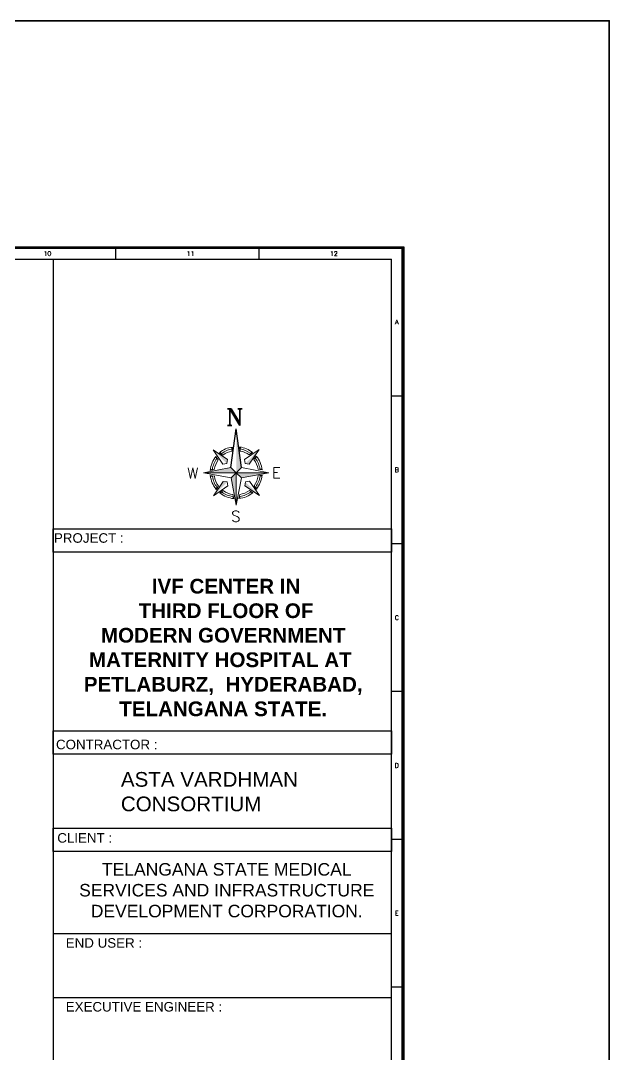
# Model space of a CAD drawing. Header units: millimetres. Extents: x 1448174 to 1599581, y -224422 to -106989.
# Drawn here: x 1496617 to 1514611, y -138602 to -106989 of the extents above; entities that cross this region are included whole.
import ezdxf
from ezdxf.enums import TextEntityAlignment as Align

# ---------------------------------------------------------------- set-up
doc = ezdxf.new("R2010")
doc.units = ezdxf.units.MM
doc.header["$LTSCALE"] = 600
doc.header["$MEASUREMENT"] = 0
doc.layers.add('AREA', color=193, linetype='Continuous', plot=False)
doc.layers.add('P-Wall', color=1, linetype='Continuous', lineweight=35)
for name, color, linetype in [('TEXT', 253, 'Continuous'), ('TITLE', 7, 'Continuous'), ('walls', 250, 'Continuous')]:
    doc.layers.add(name, color=color, linetype=linetype)
doc.styles.add('ARIAL', font='arial.ttf')
doc.styles.add('ROMANS', font='romans.shx')
doc.styles.add('RT', font='romant.shx')

# ---------------------------------------------------------------- blocks, each defined once
blk = doc.blocks.new('A$C66962185')
at = {"layer": 'TITLE', "color": 7}
for p, q in [((302.47, -140930.66), (302.47, -140928.36)), ((332.74, -140930.66), (332.74, -140928.36)), ((363, -140959.61), (360.7, -140959.61)), ((363, -140990.86), (360.7, -140990.86)), ((363, -141022.1), (360.7, -141022.1)), ((363, -141053.35), (360.7, -141053.35)), ((363, -141084.59), (360.7, -141084.59))]:
    blk.add_line(p, q, dxfattribs=at)
at = {"layer": 'TITLE'}
for p in [(2.14, -140930.66), (360.7, -141176.03)]:
    blk.add_line(p, (360.7, -140930.66), dxfattribs=at)
at = {"layer": 'TITLE', "color": 7, "const_width": 0.355}
blk.add_lwpolyline([(363, -140928.36), (363, -141178.33), (0, -141178.33), (0, -140928.36)], close=True, dxfattribs=at)
at = {"layer": 'TITLE', "color": 7, "style": 'ROMANS'}
for s, p in [('10', (287.99, -140929.48)), ('11', (318.25, -140929.48)), ('12', (348.51, -140929.48)), ('A', (361.83, -140943.96)), ('B', (361.83, -140975.21)), ('C', (361.83, -141006.45)), ('D', (361.83, -141037.7)), ('E', (361.83, -141068.94))]:
    blk.add_text(s, height=0.952, dxfattribs=at).set_placement(p, align=Align.MIDDLE)
blk = doc.blocks.new('A$C772B36EA')
at = {"layer": 'TITLE', "color": 5}
for p in [(-343, 338), (338, 343)]:
    blk.add_line(p, (0, 2877), dxfattribs=at)
at = {"layer": 'TITLE', "color": 8, "lineweight": 5}
for p, q in [((-566, 858), (-1516, 1493)), ((-866, 553), (-1516, 1493)), ((-287, 1418), (-252, 1683)), ((-287, 1418), (-252, 1683)), ((270, 1421), (233, 1686)), ((270, 1421), (233, 1686)), ((270, 1421), (233, 1686)), ((553, 866), (1493, 1516)), ((858, 566), (1493, 1516)), ((-1173, 847), (-1326, 1068)), ((-865, 1160), (-1088, 1309)), ((-606, 597), (-566, 858)), ((597, 606), (553, 866)), ((847, 1173), (1068, 1326)), ((1160, 865), (1309, 1088)), ((-343, 338), (-2128, 0)), ((-2128, 0), (0, 0)), ((0, 0), (-2128, 0)), ((-338, -343), (-2128, 0)), ((-1432, 209), (-1695, 156)), ((-606, 597), (-866, 553)), ((0, 0), (-343, 338)), ((-343, 338), (0, 0)), ((-338, -343), (0, 0)), ((0, 0), (-338, -343)), ((0, 0), (338, 343)), ((338, 343), (0, 0)), ((0, 0), (343, -338)), ((343, -338), (0, 0)), ((0, 0), (0, -2128)), ((0, -2128), (0, 0)), ((0, 0), (2128, 0)), ((2128, 0), (0, 0)), ((338, 343), (2128, 0)), ((343, -338), (2128, 0)), ((597, 606), (858, 566)), ((1428, 230), (1692, 182)), ((-1428, -230), (-1692, -182)), ((-858, -566), (-1493, -1516)), ((-597, -606), (-858, -566)), ((-597, -606), (-553, -866)), ((-338, -343), (0, -2128)), ((343, -338), (0, -2128)), ((606, -597), (566, -858)), ((606, -597), (866, -553)), ((866, -553), (1516, -1493)), ((1432, -209), (1695, -156)), ((-553, -866), (-1493, -1516)), ((-1160, -865), (-1309, -1088)), ((-847, -1173), (-1068, -1326)), ((566, -858), (1516, -1493)), ((865, -1160), (1088, -1309)), ((1173, -847), (1326, -1068)), ((-209, -1432), (-156, -1695)), ((230, -1428), (182, -1692))]:
    blk.add_line(p, q, dxfattribs=at)
for radius, start, end in [(1702, 98.52692, 129.72625), (1575, 99.85136, 126.70773), (1447, 101.42181, 126.70773), (1702, 51.14269, 82.1348), (1575, 54.16121, 80.81434), (1447, 54.16121, 79.24868), (1702, 141.14269, 174.72625), (1575, 144.16121, 171.70773), (1447, 144.16121, 171.70773), (1447, 9.16121, 36.70773), (1575, 9.16121, 36.70773), (1702, 6.14269, 39.72625), (1702, 186.14269, 219.72625), (1575, 189.16121, 216.70773), (1447, 189.16121, 216.70773), (1447, 324.16121, 351.70773), (1575, 324.16121, 351.70773), (1702, 321.14269, 354.72625), (1702, 231.14269, 264.72625), (1575, 234.16121, 261.70773), (1447, 234.16121, 261.70773), (1702, 276.14269, 309.72625), (1447, 279.1612, 306.70773), (1575, 279.1612, 306.70773)]:
    blk.add_arc((0, 0), radius, start, end, dxfattribs=at)
at = {"layer": 'TITLE', "color": 5}
blk.add_solid([(0, 2877), (338, 343), (0, 0)], dxfattribs=at)
at = {"layer": 'TITLE', "color": 8, "lineweight": 5}
for points in [[(-1516, 1493), (-566, 858), (-606, 597)], [(-1088, 1309), (-1017, 1365), (-865, 1160)], [(-252, 1683), (-340, 1668), (-287, 1418)], [(233, 1686), (320, 1672), (270, 1421)], [(1493, 1516), (858, 566), (597, 606)], [(1068, 1326), (997, 1380), (847, 1173)], [(-1326, 1068), (-1380, 997), (-1173, 847)], [(1309, 1088), (1365, 1017), (1160, 865)], [(-2128, 0), (-343, 338), (0, 0)], [(-1684, 245), (-1695, 156), (-1432, 209)], [(0, -2128), (-338, -343), (0, 0)], [(2128, 0), (343, -338), (0, 0)], [(1680, 271), (1692, 182), (1428, 230)], [(-1680, -271), (-1692, -182), (-1428, -230)], [(-1493, -1516), (-858, -566), (-597, -606)], [(1516, -1493), (566, -858), (606, -597)], [(1684, -245), (1695, -156), (1432, -209)], [(-1309, -1088), (-1365, -1017), (-1160, -865)], [(-1068, -1326), (-997, -1380), (-847, -1173)], [(1088, -1309), (1017, -1365), (865, -1160)], [(1326, -1068), (1380, -997), (1173, -847)], [(-245, -1684), (-156, -1695), (-209, -1432)], [(271, -1680), (182, -1692), (230, -1428)]]:
    blk.add_solid(points, dxfattribs=at)

msp = doc.modelspace()

# ---------------------------------------------------------------- linework, layer by layer
at = {"ltscale": 2}
for p, q in [((1507951.9838, -134921.619), (1497610.0312, -134921.619)), ((1507925.7578, -136873.4812), (1497610.0312, -136873.4812))]:
    msp.add_line(p, q, dxfattribs=at)
at = {"layer": 'AREA'}
for points in [[(1455732.3205, -113906.4522), (1508329.0246, -113906.4522), (1508329.0246, -150152.9671), (1455732.3205, -150152.9671)], [(1455777.3205, -113951.4522), (1508284.0246, -113951.4522), (1508284.0246, -150107.9671), (1455777.3205, -150107.9671)]]:
    msp.add_lwpolyline(points, close=True, dxfattribs=at)
at = {"layer": 'P-Wall', "color": 30, "true_color": 0xf8991e}
msp.add_lwpolyline([(1448174.0104, -106989.2702), (1514611.3294, -106989.2702), (1514611.3294, -156412.5289), (1448174.0104, -156412.5289)], close=True, dxfattribs=at)
at = {"layer": 'TITLE'}
msp.add_line((1497610.0312, -114283.4929), (1497610.0312, -149775.9264), dxfattribs=at)
for points in [[(1497610.0312, -122530.6938), (1507948.2212, -122530.6938), (1507948.2212, -123240.1775), (1497610.0312, -123240.1775)], [(1497610.0312, -128712.2428), (1507948.2212, -128712.2428), (1507948.2212, -129421.7265), (1497610.0312, -129421.7265)], [(1497610.0312, -131689.8148), (1507948.2212, -131689.8148), (1507948.2212, -132399.2985), (1497610.0312, -132399.2985)]]:
    msp.add_lwpolyline(points, close=True, dxfattribs=at)

# ---------------------------------------------------------------- block references
at = {"layer": 'TITLE', "xscale": 144.6465675549349, "yscale": 144.6465665108379, "zscale": 144.6465669265092}
msp.add_blockref('A$C66962185', (1455777.3205, 20270852.605), dxfattribs=at)
at = {"layer": 'walls', "xscale": 0.4672758229201079, "yscale": 0.46727599959292, "zscale": 0.4672758834301755}
msp.add_blockref('A$C772B36EA', (1503205.0519, -120814.6314), dxfattribs=at)

# ---------------------------------------------------------------- texts
at = {"layer": 'TEXT', "color": 7, "style": 'RT'}
for s, p in [('W', (1501711.7279, -120991.7518)), ('E', (1504302.2202, -120983.8298)), ('S', (1503054.3099, -122311.4865))]:
    msp.add_text(s, height=329.2738, dxfattribs=at).set_placement(p)
at = {"layer": 'TITLE', "color": 5, "style": 'RT'}
msp.add_text('N', height=519.3415, dxfattribs=at).set_placement((1502897.0336, -119375.2857))
at = {"layer": 'TITLE', "color": 7, "style": 'ARIAL'}
for s, height, p in [('PROJECT :', 291.90184, (1497634.3409, -122956.384)), ('CONTRACTOR :', 291.901836, (1497695.5941, -129272.5612)), ('CLIENT :', 291.90184, (1497736.0093, -132128.6503))]:
    msp.add_text(s, height=height, dxfattribs=at).set_placement(p)
at = {"layer": 'TITLE', "style": 'ARIAL'}
for s, insert, char_height, width, attachment_point in [('\\fArial|b1|i0|c0|p34; IVF CENTER IN\\P THIRD FLOOR OF \\PMODERN GOVERNMENT MATERNITY HOSPITAL AT  PETLABURZ,  HYDERABAD, TELANGANA STATE.', (1502807.8148, -124059.0127), 450, 10819.097673, 2), ('ASTA VARDHMAN CONSORTIUM', (1499680.1969, -129968.2305, -1105.3946), 450, 7121.263768, 1), ('{\\fArial|b0|i0|c0|p34;TELANGANA STATE MEDICAL SERVICES AND INFRASTRUCTURE DEVELOPMENT CORPORATION.}', (1502916.7812, -132753.6593), 382.5, 9196.233022, 2)]:
    msp.add_mtext(s, dxfattribs=dict(at, insert=insert, char_height=char_height, width=width, attachment_point=attachment_point))
at = {"layer": 'TITLE', "color": 7, "width": 5373.887, "attachment_point": 1, "style": 'ARIAL'}
for s, insert, char_height in [('END USER :', (1497995.1973, -135049.3776), 291.90184), ('EXECUTIVE ENGINEER :', (1497995.1973, -137001.2399), 291.901836)]:
    msp.add_mtext(s, dxfattribs=dict(at, insert=insert, char_height=char_height))

doc.saveas('drawing.dxf')
